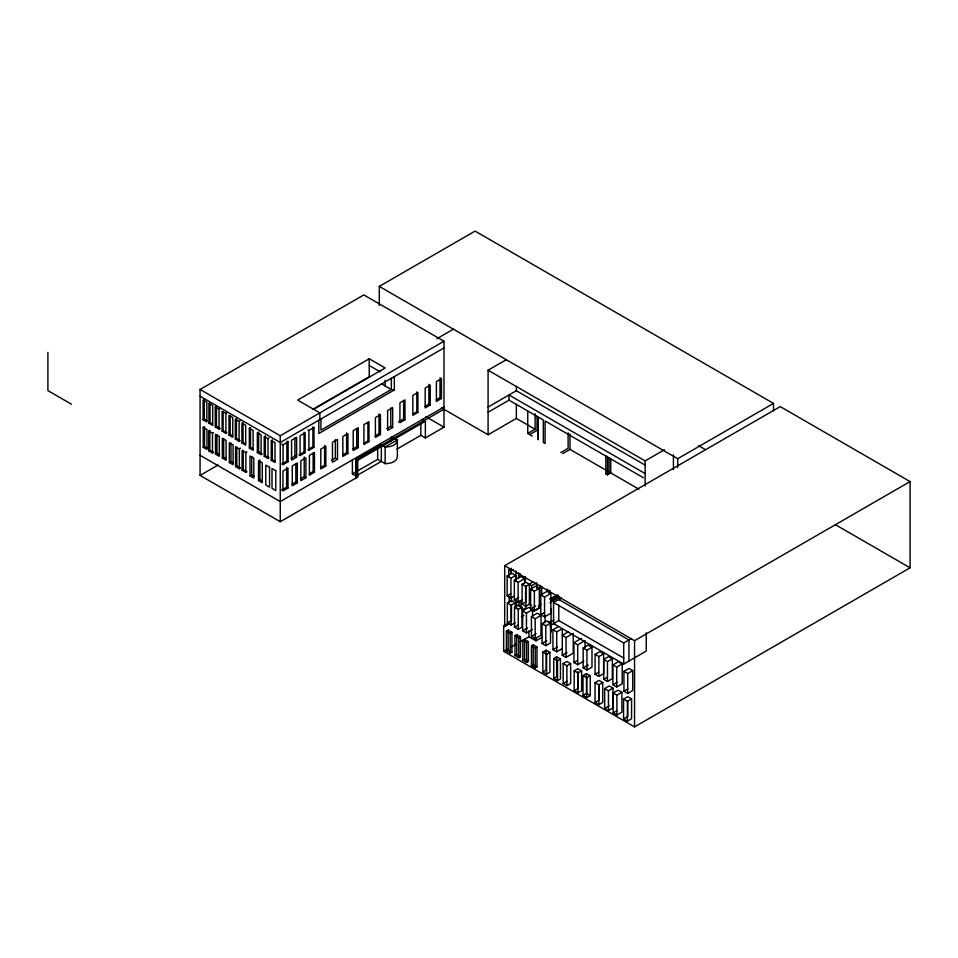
<?xml version="1.0" encoding="UTF-8"?>
<svg xmlns="http://www.w3.org/2000/svg" width="958" height="958" viewBox="0 0 958 958"><rect width="100%" height="100%" fill="white"/><g stroke="black" fill="none" stroke-linecap="round" stroke-linejoin="round"><path stroke-width="1.44" d="M320.978 418.969L320.894 430.178L391.307 389.523L394.325 389.942L394.325 376.626M391.391 378.314L391.307 389.523L381.368 383.787M425.364 437.926L425.364 421.245L357.705 460.307L357.705 476.988L280.251 521.703L200.078 475.419L200.078 389.463L363.824 294.932L443.985 341.216L443.985 427.172L425.364 437.926L420.849 435.315L396.971 449.098M379.296 305.578L379.296 286.406L475.072 231.106L773.513 403.414L773.513 410.778M208.928 403.414L212.7 405.593L212.7 425.46L208.928 423.28L208.928 403.414L210.042 402.779L210.042 422.634L212.556 424.095M215.275 407.042L216.46 406.36L216.46 426.214L220.232 428.394L219.047 429.076L215.275 426.897L215.275 407.042L219.047 409.222L220.232 408.539M203.084 419.832L206.856 422.011L206.856 402.144L203.084 399.965L203.084 419.832L204.305 419.125L206.832 420.574M208.928 423.28L210.042 422.634M222.124 431.16L223.118 430.585L226.89 432.765L225.896 433.339L222.124 431.16L222.124 411.305L225.896 413.473L226.89 412.898M203.216 427.4L206.988 429.579L206.988 449.446L203.216 447.266L203.216 427.4L204.521 426.645L204.521 446.512L207.036 447.961M215.275 426.897L216.46 426.214M208.7 430.956L209.814 430.31L209.814 450.176L213.586 452.356L212.472 452.99L208.7 450.811L208.7 430.956L212.472 433.136L213.586 432.489M235.321 439.051L236.434 438.405L240.207 440.584L239.105 441.231L235.321 439.051L235.321 419.185L239.105 421.364L240.207 420.73M203.216 447.266L204.521 446.512M228.986 435.088L232.758 437.267L232.758 417.413L228.986 415.233L228.986 435.088L230.171 434.405L232.686 435.854M208.7 450.811L209.814 450.176M313.601 409.294L385.164 367.98L369.213 358.771L297.651 400.085L319.84 412.886L319.84 419.628M249.343 428.262L253.116 430.441L253.116 450.296L249.343 448.116L249.343 428.262L250.529 427.579M215.49 454.104L219.274 456.283L219.274 436.429L215.49 434.249L215.49 454.104L216.951 453.266L219.466 454.727M241.919 442.991L245.691 445.171L245.691 425.304L241.919 423.125L241.919 442.991L243.033 442.345L245.547 443.794M222.328 458.104L226.1 460.283L226.1 440.429L222.328 438.249L222.328 458.104L223.669 457.337L226.184 458.786M235.572 466.546L236.794 465.839L240.566 468.019L239.344 468.725L235.572 466.546L235.572 446.691L239.344 448.871L240.566 448.164M312.991 409.222L369.213 376.757L369.213 358.771M200.078 475.419L218.125 465.001M436.8 338.749L453.385 329.169M249.343 448.116L250.529 447.434L253.044 448.883M264.216 456.307L265.33 455.673L269.102 457.852L268 458.487L264.216 456.307L264.216 436.453L268 438.632L269.102 437.986M242.111 470.21L243.224 469.564L246.996 471.743L245.883 472.39L242.111 470.21L242.111 450.344L245.883 452.523L246.996 451.889M229.321 462.546L233.093 464.726L233.093 444.859L229.321 442.68L229.321 462.546L230.962 461.6L233.477 463.049M200.078 389.463L280.251 435.746L443.985 341.216M257.343 452.559L261.115 454.739L261.115 434.872L257.343 432.693L257.343 452.559L258.648 451.805L262.42 453.984M443.985 347.946L280.251 442.488L200.078 396.205M281.832 444.105L283.053 444.811L288.118 441.889L288.118 461.756L283.053 464.678L281.832 463.959L286.885 461.049L288.118 461.756M307.853 429.843L308.907 430.453L313.973 427.531L313.973 447.386L308.907 450.308L307.853 449.697L312.907 446.775L313.973 447.386M271.234 460.319L275.006 462.498L275.006 442.644L271.234 440.464L271.234 460.319L272.347 459.684L274.862 461.133M394.325 389.942L318.846 433.519L318.846 420.203M250.002 475.875L253.786 478.054L253.786 458.187L250.002 456.008L250.002 475.875L251.691 474.905L254.205 476.354M291.124 458.391L294.92 456.2L296.633 457.194L296.633 437.339L291.567 440.249L291.567 460.115L296.633 457.194M305.135 452.643L304.045 452.008L298.992 454.93L300.07 455.553L305.135 452.643L305.135 432.776L300.07 435.698L300.07 455.553M258.504 480.545L262.276 482.724L262.276 462.858L258.504 460.678L258.504 480.545L259.881 479.742L262.396 481.191M441.458 378.649L436.405 381.571L436.405 401.438L441.458 398.516L441.458 378.649L439.997 377.811M331.552 460.247L335.348 458.056L337.515 459.313L337.515 439.447L332.462 442.368L332.462 462.235L337.515 459.313M425.089 406.372L428.885 404.18L430.226 404.959L430.226 385.104L425.172 388.014L425.172 407.88L430.226 404.959M436.201 399.857L439.997 397.666L441.458 398.516M386.972 428.573L390.768 426.382L392.684 427.484L392.684 407.629L387.619 410.539L387.619 430.405L392.684 427.484M398.564 421.903L403.617 418.981L404.983 419.772L404.983 399.905L399.929 402.827L399.929 422.694L404.983 419.772M535.103 413.772L535.103 429.256L516.362 418.43L488.089 434.764L488.089 370.207L506.087 359.825M309.35 473.731L313.146 471.54L314.452 472.294L314.452 452.439L309.398 455.349L309.398 475.216L314.452 472.294M300.417 478.964L304.213 476.773L305.901 477.743L305.901 457.888L300.848 460.798L300.848 480.665L305.901 477.743M375.201 435.842L378.997 433.651L380.458 434.501L380.458 414.634L375.404 417.556L375.404 437.411L380.458 434.501M413.03 413.952L416.826 411.76L417.88 412.371L417.88 392.505L412.826 395.426L412.826 415.293L417.88 412.371M281.58 490.125L286.634 487.203L288.011 488.005L288.011 468.139L282.957 471.061L282.957 490.915L288.011 488.005M292.058 484.209L295.854 482.018L297.339 482.88L297.339 463.013L292.274 465.935L292.274 485.79L297.339 482.88M320.798 467.504L324.582 465.325L325.84 466.043L325.84 446.189L320.786 449.11L320.786 468.965L325.84 466.043M342.82 454.906L346.604 452.715L347.922 453.481L347.922 433.615L342.868 436.537L342.868 456.403L347.922 453.481M352.927 448.931L356.723 446.739L358.268 447.626L358.268 427.771L353.203 430.681L353.203 450.547L358.268 447.626M364.124 443.147L367.92 440.955L368.974 441.566L368.974 421.7L363.92 424.622L363.92 444.488L368.974 441.566M443.985 407.018L280.251 501.561L200.078 455.278M381.32 444.763L381.32 461.433L356.053 476.03L356.053 459.349L381.32 444.763L385.152 446.979C389.738 447.17 397.151 445.482 397.378 439.926L391.81 436.704M443.985 409.174L356.256 459.828L356.256 477.814M352.388 460.02L352.388 473.911L377.668 459.325L385.152 463.648C389.738 463.672 397.151 462.115 397.378 456.511L397.378 439.926L385.152 446.979L385.152 463.648M488.089 407.054L516.362 390.732L645.105 465.061M488.089 412.239L509.009 400.169L537.809 416.79L538.288 439.71L538.288 417.065L543.33 419.987L543.33 442.5L545.09 443.506L545.09 420.993L643.369 477.731M527.75 410.982L527.75 433.495L535.103 429.256M530.337 434.214L537.019 430.358L537.019 416.287M560.765 452.559L568.118 448.32L568.118 432.836M562.645 453.649L570.01 449.398L609.072 471.959L609.072 457.888M605.827 455.553L605.827 473.839L609.072 471.959M605.827 473.839L607.492 474.809L610.749 472.929L638.806 489.131M488.089 370.207L645.153 460.894L664.433 449.757M379.296 286.406L677.725 458.702L773.513 403.414M503.669 625.897L504.698 626.496L504.698 565.699L780.243 406.611L910.1 481.587L910.1 567.807L634.555 726.894L503.669 651.32L503.669 625.897L508.806 622.94M508.782 576.824L508.782 569.735L511.309 568.274M508.782 569.735L510.842 570.92L513.368 569.459M514.47 595.924L510.937 597.972L507.153 595.792L507.153 575.926L511.871 573.207L515.644 575.387L515.644 579.638M507.153 575.926L510.937 578.105L515.644 575.387M522.493 599.72L518.122 602.235L514.35 600.055L514.35 580.201L520.901 576.417L524.673 578.596L524.673 582.847M514.35 580.201L518.122 582.38L524.673 578.596M522.11 584.212L525.882 586.392L529.379 584.38L529.379 604.247L525.882 606.258L522.11 604.079L522.11 584.212L525.595 582.201L531.642 585.649L536.696 582.727L536.696 588.404M507.153 595.792L510.698 593.744M529.091 584.176L532.888 581.985M530.6 589.05L535.546 586.2L539.318 588.38L539.318 608.234L534.372 611.084L530.6 608.905L530.6 589.05L534.372 591.23L539.318 588.38M515.224 622.676L511.129 625.047L507.357 622.868L507.357 603.013L511.452 600.642L515.224 602.822L515.224 608.498M514.35 600.055L518.721 597.541M507.357 603.013L511.129 605.193L515.224 602.822M514.494 607.264L518.254 605.097L522.026 607.276L522.026 627.131L518.266 629.298L514.494 627.131L514.494 607.264L518.266 609.444L522.026 607.276M522.11 604.079L525.595 602.067L525.595 586.452M540.779 594.882L547.102 591.23L550.874 593.409L550.874 613.276L544.551 616.928L540.779 614.749L540.779 594.882L544.551 597.062L550.874 593.409M522.182 609.887L525.978 607.695M532.564 629.442L526.445 632.975L522.661 630.807L522.661 610.941L528.792 607.396L532.564 609.575L532.564 616.677M530.6 608.905L535.546 606.055M507.357 622.868L511.452 620.509L511.452 604.893M538.336 605.887L540.899 604.402M549.892 599.217L557.592 594.774M522.661 610.941L526.445 613.12L532.564 609.575M504.698 626.496L509.836 623.526M521.391 616.856L523.954 615.371M531.666 610.929L534.229 609.444M550.922 599.816L558.622 595.361M532.684 611.455L540.24 607.097M550.682 601.073L558.538 596.535L559.568 597.133L559.568 600.019M549.892 602.714L559.568 597.133L553.964 597.133L550.143 598.247M646.231 632.795L646.231 651.093L623.706 664.11L553.544 623.598L553.544 602.474L561.256 598.02M531.415 616.593L537.234 613.228L541.007 615.407L541.007 635.262L535.187 638.627L531.415 636.447L531.415 616.593L535.187 618.76L541.007 615.407M506.387 631.118L508.159 630.101L511.931 632.28L511.931 652.147L510.171 653.164L506.387 650.985L506.387 631.118L510.171 633.298L511.931 632.28M514.494 627.131L518.254 624.963M540.779 614.749L544.575 612.557M522.661 630.807L527.571 627.969M514.961 635.657L516.721 634.639L520.493 636.819L520.493 656.685L518.733 657.703L514.961 655.523L514.961 635.657L518.733 637.836L520.493 636.819M542.048 623.61L546.755 620.892L550.527 623.071L550.527 642.938L545.821 645.656L542.048 643.477L542.048 623.61L545.821 625.79L550.527 623.071M503.669 651.32L507.453 649.141M511.237 646.949L516.29 644.039M520.074 641.848L528.9 636.759L535.989 640.854L542.288 637.214M522.852 640.471L524.613 639.453L528.385 641.632L528.385 661.487L526.625 662.505L522.852 660.325L522.852 640.471L526.625 642.638L528.385 641.632M553.544 623.598L558.789 620.568L623.85 658.122M506.387 650.985L508.159 649.967L511.931 652.147M531.415 636.447L536.073 633.753M549.892 625.825L554.73 623.035M562.31 648.578L556.718 651.799L552.934 649.62L552.934 629.765L558.526 626.532M514.961 655.523L516.721 654.506L520.493 656.685M531.451 645.872L533.211 644.854L536.983 647.033L536.983 666.9L535.223 667.918L531.451 665.738L531.451 645.872L535.223 648.051L536.983 647.033M552.934 629.765L556.718 631.945L562.31 628.711L562.262 655.188L566.046 657.368L573.243 653.2L573.243 633.346M542.048 643.477L546.755 640.758M568.274 631.861L562.262 635.322L566.046 637.501L572.046 634.04M522.852 660.325L524.613 659.308L527.128 660.757M542.839 652.111L546.132 650.219L549.904 652.386L549.904 672.253L546.611 674.157L542.839 671.977L542.839 652.111L546.611 654.29L549.904 652.386M552.934 649.62L557.412 647.045M531.451 665.738L533.211 664.72L536.983 666.9M583.829 661.164L577.698 664.708L573.926 662.529L573.926 642.662L581.278 638.423M553.724 658.565L556.67 656.865L560.454 659.044L560.454 678.899L557.496 680.611L553.724 678.432L553.724 658.565L557.496 660.745L560.454 659.044M573.926 642.662L577.698 644.842L585.051 640.603M562.262 655.188L567.064 652.41M583.159 648.015L588.212 645.093L591.984 647.273L591.984 667.139L586.931 670.049L583.159 667.87L583.159 648.015L586.931 650.195L591.984 647.273M542.839 671.977L546.132 670.073L546.132 650.219M563.16 663.607L566.885 661.463L570.657 663.643L570.657 683.497L566.932 685.653L563.16 683.473L563.16 663.607L566.932 665.786L570.657 663.643M573.926 662.529L577.602 660.397M595.086 654.398L599.876 651.644L603.648 653.811L603.648 673.678L598.858 676.444L595.086 674.264L595.086 654.398L598.858 656.577L603.648 653.811M553.724 678.432L556.67 676.719L556.67 656.865M574.177 670.84L577.854 668.708L581.638 670.887L581.638 690.754L577.949 692.874L574.177 690.694L574.177 670.84L577.949 673.019L581.638 670.887M553.544 602.474L623.706 642.986L631.418 638.531M583.159 667.87L588.212 664.96M504.698 565.699L634.555 640.674L910.1 481.587M603.696 659.439L608.569 656.625L612.342 658.805L612.342 678.671L607.48 681.473L603.696 679.294L603.696 659.439L607.48 661.619L612.342 658.805M563.16 683.473L566.885 681.33M583.015 675.582L586.464 673.594L590.236 675.761L590.236 695.628L586.799 697.616L583.015 695.436L583.015 675.582L586.799 677.761L590.236 675.761M595.086 674.264L598.678 672.193M612.916 664.912L618.437 661.727L622.209 663.906L622.209 683.773L616.701 686.958L612.916 684.778L612.916 664.912L616.701 667.091L622.209 663.906M574.177 690.694L577.854 688.574L577.854 671.546M595.05 682.647L598.954 680.396L602.726 682.575L602.726 702.43L598.822 704.693L595.05 702.513L595.05 682.647L598.822 684.826L602.726 682.575M603.696 679.294L607.348 677.186M623.933 671.366L628.987 668.456L632.759 670.624L632.759 690.49L627.706 693.412L623.933 691.233L623.933 671.366L627.706 673.546L632.759 670.624M583.015 695.436L586.464 693.448L590.236 695.628M604.666 688.574L609.216 685.94L613 688.119L613 707.974L608.438 710.608L604.666 708.429L604.666 688.574L608.438 690.754L613 688.119M612.916 684.778L617.335 682.228M595.05 702.513L598.954 700.25L598.954 684.647M613.144 693.005L618.126 690.131L621.898 692.311L621.898 712.165L616.916 715.039L613.144 712.86L613.144 693.005L616.916 695.185L621.898 692.311M623.933 691.233L627.73 689.041M604.666 708.429L609.216 705.795M623.586 699.112L627.801 696.682L631.573 698.861L631.573 718.728L627.358 721.158L623.586 718.979L623.586 699.112L627.358 701.292L631.573 698.861M613.144 712.86L616.88 710.704M623.586 718.979L627.801 716.548L627.801 700.945M548.443 622.197L553.964 620.245M698.574 445.686L705.04 449.422M835.532 524.756L910.1 567.807M645.476 473.767L509.009 394.983L509.009 400.169M527.75 433.495L532.277 436.118M369.213 365.501L380.254 371.884M441.47 407.845L488.089 434.764M425.891 416.718L443.985 427.172M421.975 419.293L425.364 421.245M313.973 427.531L312.907 426.921L312.907 446.775M356.053 459.349L357.705 460.307M352.388 473.911L357.705 476.988M286.885 441.183L288.118 441.889M558.789 599.445L628.951 639.956L628.951 661.068M529.091 604.031L531.642 605.504M71.443 404.204L47.9 390.613L47.9 352.388M677.725 458.702L677.725 467.552M673.426 454.882L673.426 469.624M645.153 460.894L645.153 485.946M634.555 640.674L634.555 726.894M627.706 673.546L627.706 693.412M627.358 701.292L627.358 721.158M623.706 642.986L623.706 664.11M616.916 695.185L616.916 715.039M616.701 667.091L616.701 686.958M610.749 458.858L610.749 472.929M608.438 690.754L608.438 710.608M607.492 456.511L607.492 474.809M607.48 661.619L607.48 681.473M598.858 656.577L598.858 676.444M598.822 684.826L598.822 704.693M586.931 650.195L586.931 670.049M586.799 677.761L586.799 697.616M586.464 673.594L586.464 693.448M585.051 642.016L585.051 647.692M577.949 673.019L577.949 692.874M577.698 644.842L577.698 664.708M570.01 433.926L570.01 449.398M566.885 665.714L566.932 685.653M566.046 637.501L566.046 657.368M558.789 605.073L558.789 620.568M557.496 660.745L557.496 680.611M556.718 631.945L556.718 651.799M551.113 609.001L551.113 632.112M550.131 590.751L550.131 593.577L548.814 592.822L548.814 589.984M546.802 588.99L546.802 591.828M546.611 654.29L546.611 674.157M545.821 625.79L545.821 645.656M545.054 615.623L545.054 622.844M544.551 597.062L544.551 616.928M541.749 586.236L541.749 594.75M540.061 585.254L540.061 598.031M535.989 637.956L535.989 640.854M535.223 648.051L535.223 667.918M535.187 618.76L535.187 638.627M534.372 591.23L534.372 611.084M533.211 644.854L533.211 664.72M531.642 585.649L531.642 589.9M528.9 630.975L528.9 636.759M526.445 613.12L526.445 632.975M526.625 642.638L526.625 662.505M525.882 586.392L525.882 606.258M525.355 576.536L525.355 582.213M524.613 639.453L524.613 659.308M520.924 600.69L520.924 607.779M520.302 573.782L520.302 576.62M519.056 601.025L519.056 606.701M518.733 637.836L518.733 657.703M518.637 572.824L518.637 578.5M518.254 609.348L518.266 629.298M518.122 582.38L518.122 602.235M516.721 634.639L516.721 654.506M516.47 600.295L516.47 607.384M516.362 386.314L516.362 390.732M516.362 404.36L516.362 418.43M515.907 570.836L515.907 580.776M511.416 597.529L511.416 601.792M511.129 605.193L511.129 625.047M510.937 578.105L510.937 597.972M510.842 570.92L510.842 573.758M510.171 633.298L510.171 653.164M509.189 596.247L509.189 601.923M508.159 630.101L508.159 649.967M439.997 379.224L439.997 397.666M428.885 384.326L428.885 404.18M420.849 422.813L420.849 435.315M416.826 391.894L416.826 411.76M403.617 400.54L403.617 418.981M390.768 407.94L390.768 426.382M390.684 437.447L390.684 441.614M385.164 380.338L385.164 385.966M378.997 413.796L378.997 433.651M377.668 448.212L377.668 459.325M367.92 422.514L367.92 440.955M356.723 428.298L356.723 446.739M346.604 432.86L346.604 452.715M335.348 439.614L335.348 458.056M324.582 445.458L324.582 465.325M313.146 453.098L313.146 471.54M308.907 430.453L308.907 450.308M304.213 456.906L304.213 476.773M304.045 432.154L304.045 452.008M295.854 463.576L295.854 482.018M294.92 437.758L294.92 456.2M286.885 442.596L286.885 461.049M286.634 467.348L286.634 487.203M283.053 444.811L283.053 464.678M280.251 435.746L280.251 521.703M272.347 439.818L272.347 459.684M268 438.632L268 458.487M265.33 435.806L265.33 455.673M259.881 459.888L259.881 479.742M258.648 431.938L258.648 451.805M251.691 456.463L251.691 474.905M250.529 428.992L250.529 447.434M245.883 452.523L245.883 472.39M243.224 451.122L243.224 469.564M243.033 422.49L243.033 442.345M239.344 448.871L239.344 468.725M239.105 421.364L239.105 441.231M236.794 447.398L236.794 465.839M236.434 418.55L236.434 438.405M230.962 443.147L230.962 461.6M230.171 415.964L230.171 434.405M225.896 413.473L225.896 433.339M223.669 438.896L223.669 457.337M223.118 412.144L223.118 430.585M219.047 409.222L219.047 429.076M216.951 434.824L216.951 453.266M212.472 433.136L212.472 452.99M204.305 399.258L204.305 419.125M275.784 470.713L272.012 468.534L272.012 488.4L275.784 490.58L275.784 470.713M269.557 467.312L265.785 465.133L265.785 484.988L269.557 487.167L269.557 467.312"/></g></svg>
